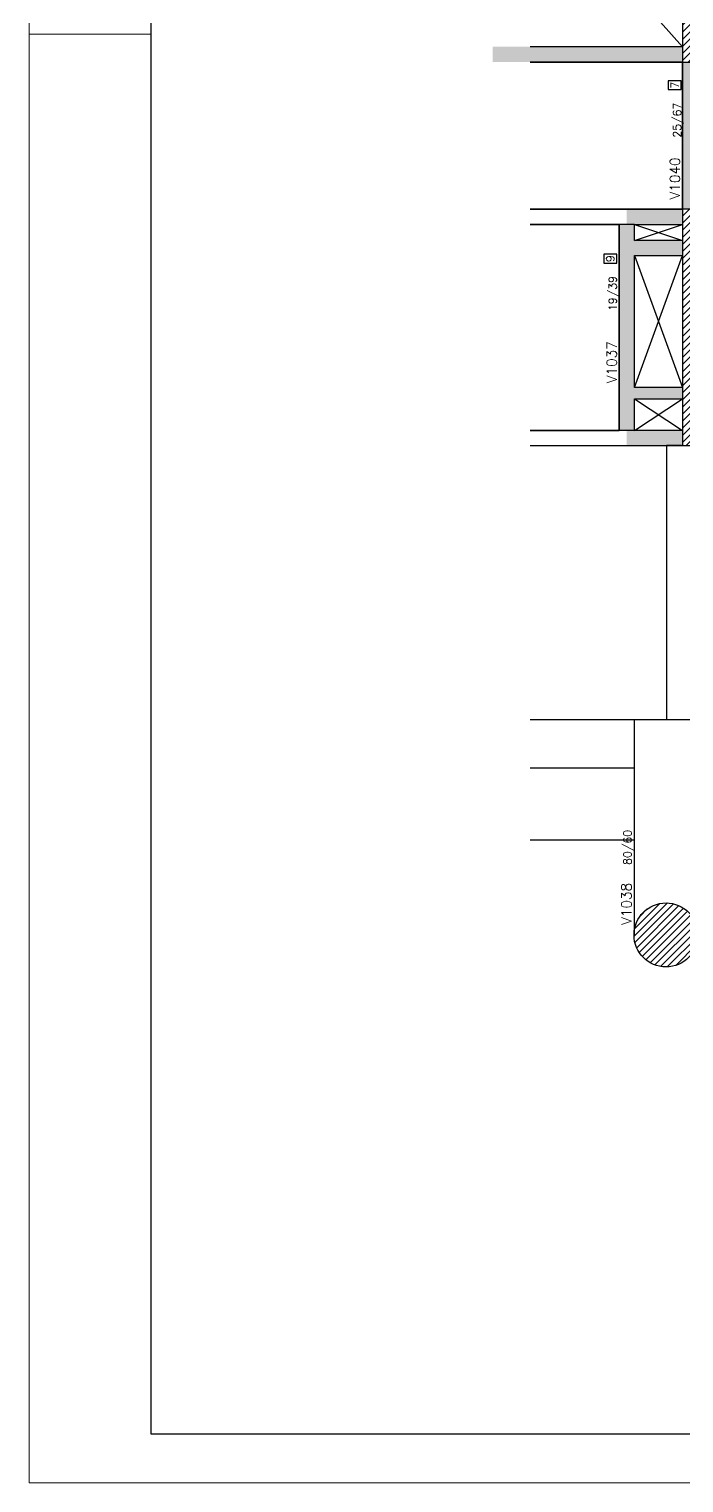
# Model space of a CAD drawing. Extents: x 1860 to 8661, y -614 to 3008.
# Drawn here: x 1860 to 2678, y -614 to 1204 of the extents above; entities that cross this region are included whole.
import ezdxf
from ezdxf.enums import TextEntityAlignment as Align

# ---------------------------------------------------------------- set-up
doc = ezdxf.new("R2010")
doc.units = 0
for name, color, linetype in [('242', 12, 'Continuous'), ('F-DESNIVEL-1', 254, 'Continuous'), ('F-LAJES', 3, 'Continuous'), ('F-LAJES-R', 254, 'Continuous'), ('F-PILARES-HACH', 174, 'Continuous'), ('F-PILARES-S', 170, 'Continuous'), ('F-VIGAS', 3, 'Continuous'), ('F-VIGAS-DIM', 2, 'Continuous'), ('F-VIGAS-NOME', 4, 'Continuous'), ('F-VÃO', 1, 'Continuous')]:
    doc.layers.add(name, color=color, linetype=linetype)
doc.layers.add('F-DESNIVEL-2', color=7, linetype='Continuous', true_color=0xffd1e8)
doc.layers.add('FOLHA', color=255, linetype='Continuous', lineweight=5)
doc.styles.add('MCP', font='romans.shx')
pattern_1 = [(45, (3915.0974, 555.858), (-4.419417, 4.419417), [])]

# ---------------------------------------------------------------- blocks, each defined once
blk = doc.blocks.new('*U14')
at = {"layer": 'F-VIGAS-DIM', "color": 1}
blk.add_lwpolyline([(0, 0), (11, 0), (11, 16), (0, 16)], close=True, dxfattribs=at)
at = {"layer": 'F-VIGAS-DIM', "style": 'MCP'}
blk.add_attdef('DIM', text='', height=10, dxfattribs=at).set_placement((5.5, 8), align=Align.MIDDLE_CENTER)

msp = doc.modelspace()

# ---------------------------------------------------------------- hatches: boundary and pattern name
at = {"layer": 'F-PILARES-HACH', "linetype": 'Continuous'}
h = msp.add_hatch(dxfattribs=at)
h.set_pattern_fill('ANSI31', color=256, scale=50, style=0)
h.set_pattern_definition(pattern_1)
h.paths.add_polyline_path([(2676.1, 1162.36), (2701.1, 1162.36), (2701.1, 1460.36), (2676.1, 1460.36)], flags=16)
h = msp.add_hatch(dxfattribs=at)
h.set_pattern_fill('ANSI31', color=256, scale=50, style=0)
h.set_pattern_definition(pattern_1)
h.paths.add_polyline_path([(2676.1, 682.86), (2701.1, 682.86), (2701.1, 978.36), (2676.1, 978.36)], flags=16)
h = msp.add_hatch(dxfattribs=at)
h.set_pattern_fill('ANSI31', color=256, scale=50)
h.set_pattern_definition(pattern_1)
edge = h.paths.add_edge_path()
edge.add_arc((2655.6, 71.36), 40, 0, 360)

# ---------------------------------------------------------------- linework, layer by layer
at = {"color": 30}
for p, q in [((2012.11, -552.63), (2012.11, 2946.69)), ((8600.49, -552.63), (2012.11, -552.63))]:
    msp.add_line(p, q, dxfattribs=at)
at = {"layer": '242', "linetype": 'Continuous'}
msp.add_line((2655.6, 71.36), (2655.6, 71.36), dxfattribs=at)
at = {"layer": 'F-DESNIVEL-1', "linetype": 'Continuous'}
for points in [[(2616.1, 929.86), (2616.1, 959.36), (2597.1, 959.36)], [(2616.1, 929.86), (2597.1, 959.36), (2597.1, 929.86)], [(2616.1, 748.36), (2616.1, 929.86), (2597.1, 929.86)], [(2616.1, 748.36), (2597.1, 929.86), (2597.1, 748.36)], [(2616.1, 929.86), (2597.1, 929.86), (2616.1, 929.86)], [(2616.1, 920.36), (2676, 920.36), (2676, 939.36)], [(2616.1, 920.36), (2676, 939.36), (2616.1, 939.36)], [(2616.1, 920.36), (2616.1, 939.36), (2616.1, 920.36)], [(2616.1, 701.86), (2616.1, 748.36), (2597.1, 748.36)], [(2616.1, 701.86), (2597.1, 748.36), (2597.1, 701.86)], [(2616.1, 748.36), (2597.1, 748.36), (2616.1, 748.36)], [(2616.1, 741.36), (2676, 741.36), (2676, 755.36)], [(2616.1, 741.36), (2676, 755.36), (2616.1, 755.36)], [(2616.1, 741.36), (2616.1, 755.36), (2616.1, 741.36)], [(2616.1, 701.86), (2597.1, 701.86), (2616.1, 701.86)], [(2606.6, 682.86), (2676, 682.86), (2676, 701.86)], [(2606.6, 682.86), (2676, 701.86), (2606.6, 701.86)], [(2606.6, 682.86), (2606.6, 701.86), (2606.6, 682.86)]]:
    msp.add_solid(points, dxfattribs=at)
at = {"layer": 'F-DESNIVEL-2', "linetype": 'Continuous'}
for points in [[(2446.1, 1181.36), (2432.1, 1181.36), (2446.1, 1181.36)], [(2439.1, 1162.36), (2676, 1162.36), (2676, 1181.36)], [(2439.1, 1162.36), (2676, 1181.36), (2439.1, 1181.36)], [(2439.1, 1162.36), (2439.1, 1181.36), (2439.1, 1162.36)], [(2701.1, 1039.86), (2701.1, 1162.26), (2676.1, 1162.26)], [(2701.1, 1039.86), (2676.1, 1162.26), (2676.1, 1039.86)], [(2701.1, 1039.86), (2676.1, 1039.86), (2676.1, 978.46)], [(2701.1, 1039.86), (2676.1, 978.46), (2701.1, 978.46)], [(2701.1, 1039.86), (2676.1, 1039.86), (2701.1, 1039.86)], [(2606.6, 959.36), (2676, 959.36), (2676, 978.36)], [(2606.6, 959.36), (2676, 978.36), (2606.6, 978.36)], [(2606.6, 959.36), (2606.6, 978.36), (2606.6, 959.36)]]:
    msp.add_solid(points, dxfattribs=at)
at = {"layer": 'F-LAJES', "linetype": 'Continuous'}
msp.add_line((2485.86, 190.36), (2615.6, 190.36), dxfattribs=at)
at = {"layer": 'F-LAJES-R', "linetype": 'Continuous'}
for points in [[(2485.86, 978.36), (2606.6, 978.36), (2676.1, 978.36), (2676.1, 1039.86), (2676.1, 1162.36), (2485.86, 1162.36)], [(2597.1, 959.36), (2485.86, 959.36)], [(2485.86, 701.86), (2597.1, 701.86), (2597.1, 748.36), (2597.1, 929.86), (2597.1, 959.36)]]:
    msp.add_lwpolyline(points, dxfattribs=at)
at = {"layer": 'F-PILARES-S', "linetype": 'Continuous'}
for points in [[(2676.1, 1162.36), (2701.1, 1162.36), (2701.1, 1460.36), (2676.1, 1460.36), (2676.1, 1162.36)], [(2676.1, 682.86), (2701.1, 682.86), (2701.1, 978.36), (2676.1, 978.36), (2676.1, 682.86)]]:
    msp.add_lwpolyline(points, dxfattribs=at)
msp.add_circle((2655.6, 71.36), 40, dxfattribs=at)
at = {"layer": 'F-VIGAS'}
for points in [[(2676.1, 1181.36), (2485.86, 1181.36)], [(2485.86, 1162.36), (2676.1, 1162.36)], [(2676.1, 1162.36), (2676.1, 1039.86)], [(2676.1, 1039.86), (2676.1, 978.36)], [(2606.6, 978.36), (2485.86, 978.36)], [(2676.1, 978.36), (2606.6, 978.36)], [(2485.86, 959.36), (2597.1, 959.36)], [(2597.1, 959.36), (2597.1, 929.86)], [(2616.1, 959.36), (2597.1, 959.36)], [(2616.1, 959.36), (2676.1, 959.36)], [(2616.1, 939.36), (2616.1, 959.36)], [(2597.1, 929.86), (2597.1, 748.36)], [(2676.1, 939.36), (2616.1, 939.36)], [(2616.1, 755.36), (2616.1, 920.36)], [(2616.1, 920.36), (2676.1, 920.36)], [(2597.1, 748.36), (2597.1, 701.86)], [(2676.1, 755.36), (2616.1, 755.36)], [(2616.1, 701.86), (2616.1, 741.36)], [(2616.1, 741.36), (2676.1, 741.36)], [(2597.1, 701.86), (2485.86, 701.86)], [(2616.1, 701.86), (2597.1, 701.86)], [(2676.1, 701.86), (2616.1, 701.86)], [(2485.86, 682.86), (2606.6, 682.86)], [(2606.6, 682.86), (2676.1, 682.86)], [(2656.1, 682.86), (2656.1, 469.86)], [(2675.1, 682.86), (2656.1, 682.86)], [(2656.1, 469.86), (2656.1, 340.36)], [(2695.1, 340.36), (2485.86, 340.36)], [(2615.6, 340.36), (2615.6, 71.36)], [(2485.86, 280.36), (2615.6, 280.36)]]:
    msp.add_lwpolyline(points, dxfattribs=at)
at = {"layer": 'F-VÃO'}
for p, q in [((2485.86, 1396.4), (2676.1, 1181.36)), ((2616.1, 939.36), (2676.1, 959.36)), ((2616.1, 959.36), (2676.1, 939.36)), ((2616.1, 755.36), (2676.1, 920.36)), ((2616.1, 920.36), (2676.1, 755.36)), ((2616.1, 701.86), (2676.1, 741.36)), ((2616.1, 741.36), (2676.1, 701.86))]:
    msp.add_line(p, q, dxfattribs=at)
at = {"layer": 'FOLHA', "lineweight": 5}
msp.add_line((1859.7, -613.6), (1859.7, 3007.66), dxfattribs=at)
at = {"layer": 'FOLHA'}
for p, q in [((2012.11, 1197.03), (1859.7, 1197.03)), ((8661.45, -613.6), (1859.7, -613.6))]:
    msp.add_line(p, q, dxfattribs=at)

# ---------------------------------------------------------------- block references
at = {"layer": 'F-VIGAS-DIM', "linetype": 'Continuous', "rotation": 90}
for p, values in [((2674.49, 1127.79), {'DIM': '7'}), ((2593.97, 911.1), {'DIM': '9'})]:
    msp.add_blockref('*U14', p, dxfattribs=at).add_auto_attribs(values)

# ---------------------------------------------------------------- texts
at = {"layer": 'F-VIGAS-DIM', "linetype": 'Continuous', "style": 'MCP'}
for s, p in [('25/67', (2674.49, 1067.79)), ('19/39', (2593.97, 851.1)), ('80/60', (2612.47, 158.86))]:
    msp.add_text(s, height=10, rotation=90, dxfattribs=at).set_placement(p)
at = {"layer": 'F-VIGAS-NOME', "linetype": 'Continuous', "style": 'MCP'}
for s, p in [('V1040', (2672.97, 990.57)), ('V1037', (2593.97, 760.86)), ('V1038', (2612.47, 83.86))]:
    msp.add_text(s, height=12.5, rotation=90, dxfattribs=at).set_placement(p)

doc.saveas('drawing.dxf')
